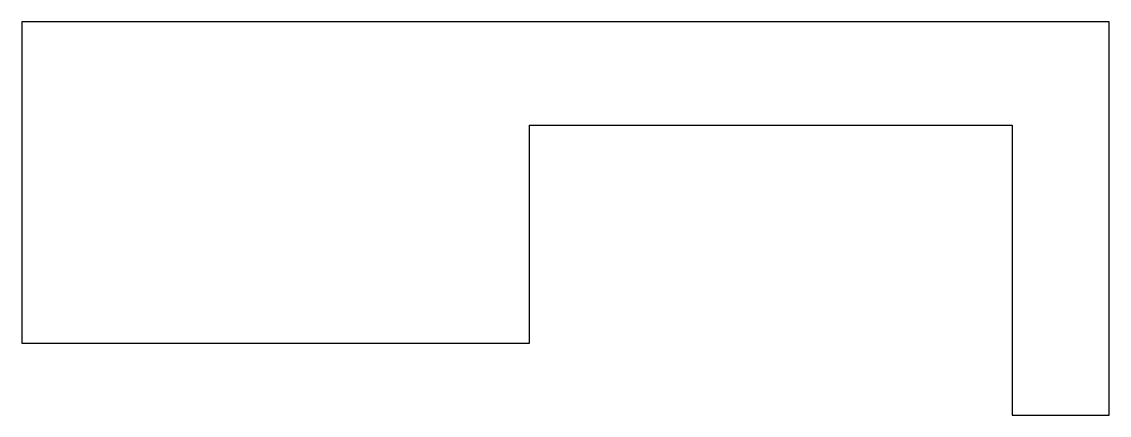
# Model space of a CAD drawing. Header units: inches. Extents: x 41.3 to 52.6, y -1.1 to 3.
import ezdxf

# ---------------------------------------------------------------- set-up
doc = ezdxf.new("R2010")
doc.units = ezdxf.units.IN
doc.layers.add('PERIMETER', color=5, linetype='CONTINUOUS')

msp = doc.modelspace()

# ---------------------------------------------------------------- linework, layer by layer
at = {"layer": 'PERIMETER'}
msp.add_lwpolyline([(46.554, 1.935), (51.549, 1.935), (51.549, -1.065), (52.554, -1.065), (52.554, 3.003), (41.301, 3.003), (41.301, -0.32), (46.554, -0.32)], close=True, dxfattribs=at)

doc.saveas('drawing.dxf')
